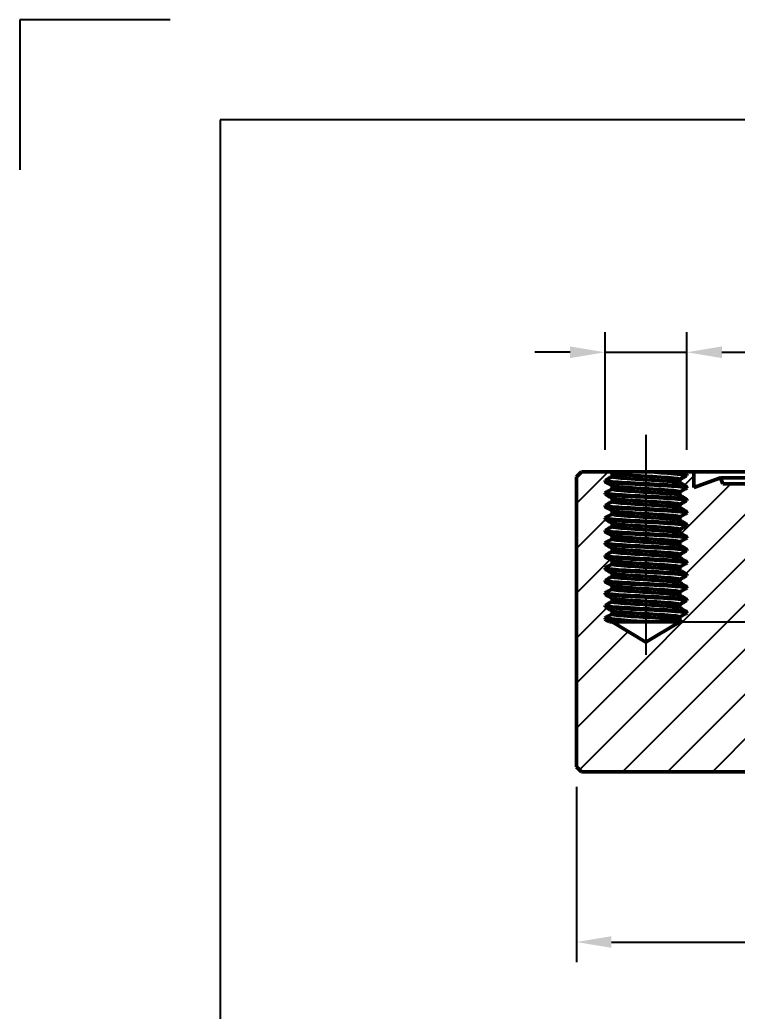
# Model space of a CAD drawing. Header units: millimetres. Extents: x 0 to 210, y 0 to 297.
# Drawn here: x 0 to 71.6, y 197.9 to 297 of the extents above; entities that cross this region are included whole.
import ezdxf

# ---------------------------------------------------------------- set-up
doc = ezdxf.new("R2010")
doc.units = ezdxf.units.MM
doc.header["$LTSCALE"] = 0.75
doc.linetypes.add('CENTER2', pattern=[28.575, 19.05, -3.175, 3.175, -3.175])
for name, color, linetype, lineweight in [('Border', 7, 'Continuous', 25), ('FD_Dimensions', 7, 'Continuous', 25), ('Hatching', 7, 'Continuous', 25), ('Smart Centers', 7, 'CENTER2', 25), ('Visible', 7, 'Continuous', 50)]:
    doc.layers.add(name, color=color, linetype=linetype, lineweight=lineweight)
doc.styles.get("Standard").update_dxf_attribs({"font": 'arial.ttf'})
doc.dimstyles.new('Dim-ISO-25', dxfattribs={"dimtxt": 3.5, "dimasz": 3.5, "dimexe": 2, "dimexo": 2, "dimgap": 1.5, "dimtad": 1, "dimzin": 12, "dimdsep": 46, "dimtxsty": 'Standard', "dimcen": 0, "dimazin": 3, "dimtp": 0.1, "dimtm": 0.1, "dimtfac": 0.714, "dimtmove": 0, "dimatfit": 3, "dimfxl": 1, "dimtzin": 12, "dimarcsym": 0})

# ---------------------------------------------------------------- blocks, each defined once
blk = doc.blocks.new('ISO_A4(P)_SHEET')
at = {"layer": 'Border'}
for p, q in [((15, 297), (0, 297)), ((0, 297), (0, 282)), ((200, 287), (20, 287)), ((20, 287), (20, 10))]:
    blk.add_line(p, q, dxfattribs=at)
blk = doc.blocks.new('*U15')
at = {"layer": 'Smart Centers', "color": 0, "ltscale": 0.75, "transparency": 16777216}
blk.add_line((0, 11), (0, -11), dxfattribs=at)
blk = doc.blocks.new('*D25')
at = {"layer": 'Defpoints', "color": 0, "transparency": 16777216}
for p in [(143.949333, 251.826834), (149.857486, 251.826834), (59.142736, 236.826834)]:
    blk.add_point(p, dxfattribs=at)
at = {"layer": 'FD_Dimensions', "lineweight": -2, "transparency": 16777216}
for p, q in [((147.857486, 251.826834), (141.949333, 251.826834)), ((143.949333, 240.326834), (143.949333, 248.326834)), ((61.142736, 236.826834), (145.949333, 236.826834))]:
    blk.add_line(p, q, dxfattribs=at)
at = {"layer": 'FD_Dimensions', "transparency": 16777216}
for points in [[(143.366, 248.326834), (144.532667, 248.326834), (143.949333, 251.826834)], [(143.366, 240.326834), (144.532667, 240.326834), (143.949333, 236.826834)]]:
    blk.add_solid(points, dxfattribs=at)
at = {"layer": 'FD_Dimensions', "color": 0, "transparency": 16777216, "insert": (140.662328, 244.326834), "char_height": 3.5, "attachment_point": 5, "rotation": 90}
blk.add_mtext('15', dxfattribs=at)
blk = doc.blocks.new('*D26')
at = {"layer": 'Defpoints', "color": 0, "transparency": 16777216}
for p in [(66.617486, 263.768075), (58.447486, 252.027535), (66.617486, 252.027535)]:
    blk.add_point(p, dxfattribs=at)
at = {"layer": 'FD_Dimensions', "lineweight": -2, "transparency": 16777216}
for p, q in [((58.447486, 254.027535), (58.447486, 265.768075)), ((66.617486, 254.027535), (66.617486, 265.768075)), ((54.947486, 263.768075), (51.447486, 263.768075)), ((58.447486, 263.768075), (66.617486, 263.768075)), ((70.117486, 263.768075), (82.832015, 263.768075))]:
    blk.add_line(p, q, dxfattribs=at)
at = {"layer": 'FD_Dimensions', "transparency": 16777216}
for points in [[(54.947486, 264.351408), (54.947486, 263.184741), (58.447486, 263.768075)], [(70.117486, 264.351408), (70.117486, 263.184741), (66.617486, 263.768075)]]:
    blk.add_solid(points, dxfattribs=at)
at = {"layer": 'FD_Dimensions', "color": 0, "transparency": 16777216, "insert": (78.22475, 267.05508), "char_height": 3.5, "attachment_point": 5}
blk.add_mtext('M8', dxfattribs=at)
blk = doc.blocks.new('*D30')
at = {"layer": 'Defpoints', "color": 0, "transparency": 16777216}
for p in [(55.582486, 222.326834), (161.582486, 222.326834), (161.582486, 204.813252)]:
    blk.add_point(p, dxfattribs=at)
at = {"layer": 'FD_Dimensions', "lineweight": -2, "transparency": 16777216}
for p, q in [((55.582486, 220.326834), (55.582486, 202.813252)), ((161.582486, 220.326834), (161.582486, 202.813252)), ((59.082486, 204.813252), (158.082486, 204.813252))]:
    blk.add_line(p, q, dxfattribs=at)
at = {"layer": 'FD_Dimensions', "transparency": 16777216}
for points in [[(59.082486, 205.396585), (59.082486, 204.229918), (55.582486, 204.813252)], [(158.082486, 205.396585), (158.082486, 204.229918), (161.582486, 204.813252)]]:
    blk.add_solid(points, dxfattribs=at)
at = {"layer": 'FD_Dimensions', "color": 0, "transparency": 16777216, "insert": (108.582486, 208.100257), "char_height": 3.5, "attachment_point": 5}
blk.add_mtext('106', dxfattribs=at)

msp = doc.modelspace()

# ---------------------------------------------------------------- hatches: boundary and pattern name
at = {"layer": 'Hatching'}
h = msp.add_hatch(dxfattribs=at)
h.set_pattern_fill('ANSI31', color=256, style=0)
h.paths.add_polyline_path([(55.582, 222.327), (56.082, 221.827), (73.082, 221.827), (73.582, 222.327), (73.582, 250.127), (73.082, 250.627), (70.201, 250.627), (69.982, 251.227), (67.307, 250.253), (67.307, 251.827), (66.166, 251.827), (66.617, 251.566), (66.617, 251.462), (65.922, 251.061), (65.922, 250.718), (66.617, 250.316), (66.617, 250.212), (65.922, 249.811), (65.922, 249.468), (66.617, 249.066), (66.617, 248.962), (65.922, 248.561), (65.922, 248.218), (66.617, 247.816), (66.617, 247.712), (65.922, 247.311), (65.922, 246.968), (66.617, 246.566), (66.617, 246.462), (65.922, 246.061), (65.922, 245.718), (66.617, 245.316), (66.617, 245.212), (65.922, 244.811), (65.922, 244.468), (66.617, 244.066), (66.617, 243.962), (65.922, 243.561), (65.922, 243.218), (66.617, 242.816), (66.617, 242.712), (65.922, 242.311), (65.922, 241.968), (66.617, 241.566), (66.617, 241.462), (65.922, 241.061), (65.922, 240.718), (66.617, 240.316), (66.617, 240.212), (65.922, 239.811), (65.922, 239.468), (66.617, 239.066), (66.617, 238.962), (65.922, 238.561), (65.922, 238.218), (66.617, 237.816), (66.617, 237.712), (65.922, 237.311), (65.922, 236.968), (66.166, 236.827), (65.922, 236.827), (62.532, 234.79), (59.143, 236.827), (58.898, 236.827), (58.447, 237.087), (58.447, 237.191), (59.143, 237.593), (59.143, 237.936), (58.447, 238.337), (58.447, 238.441), (59.143, 238.843), (59.143, 239.186), (58.447, 239.587), (58.447, 239.691), (59.143, 240.093), (59.143, 240.436), (58.447, 240.837), (58.447, 240.941), (59.143, 241.343), (59.143, 241.686), (58.447, 242.087), (58.447, 242.191), (59.143, 242.593), (59.143, 242.936), (58.447, 243.337), (58.447, 243.441), (59.143, 243.843), (59.143, 244.186), (58.447, 244.587), (58.447, 244.691), (59.143, 245.093), (59.143, 245.436), (58.447, 245.837), (58.447, 245.941), (59.143, 246.343), (59.143, 246.686), (58.447, 247.087), (58.447, 247.191), (59.143, 247.593), (59.143, 247.936), (58.447, 248.337), (58.447, 248.441), (59.143, 248.843), (59.143, 249.186), (58.447, 249.587), (58.447, 249.691), (59.143, 250.093), (59.143, 250.436), (58.447, 250.837), (58.447, 250.941), (59.143, 251.343), (59.143, 251.686), (58.898, 251.827), (56.082, 251.827), (55.582, 251.327)], flags=0)
h.paths.add_polyline_path([(161.082, 221.827), (161.582, 222.327), (161.582, 251.327), (161.082, 251.827), (158.266, 251.827), (158.022, 251.686), (158.022, 251.343), (158.717, 250.941), (158.717, 250.837), (158.022, 250.436), (158.022, 250.093), (158.717, 249.691), (158.717, 249.587), (158.022, 249.186), (158.022, 248.843), (158.717, 248.441), (158.717, 248.337), (158.022, 247.936), (158.022, 247.593), (158.717, 247.191), (158.717, 247.087), (158.022, 246.686), (158.022, 246.343), (158.717, 245.941), (158.717, 245.837), (158.022, 245.436), (158.022, 245.093), (158.717, 244.691), (158.717, 244.587), (158.022, 244.186), (158.022, 243.843), (158.717, 243.441), (158.717, 243.337), (158.022, 242.936), (158.022, 242.593), (158.717, 242.191), (158.717, 242.087), (158.022, 241.686), (158.022, 241.343), (158.717, 240.941), (158.717, 240.837), (158.022, 240.436), (158.022, 240.093), (158.717, 239.691), (158.717, 239.587), (158.022, 239.186), (158.022, 238.843), (158.717, 238.441), (158.717, 238.337), (158.022, 237.936), (158.022, 237.593), (158.717, 237.191), (158.717, 237.087), (158.266, 236.827), (158.022, 236.827), (154.632, 234.79), (151.243, 236.827), (150.998, 236.827), (151.243, 236.968), (151.243, 237.311), (150.547, 237.712), (150.547, 237.816), (151.243, 238.218), (151.243, 238.561), (150.547, 238.962), (150.547, 239.066), (151.243, 239.468), (151.243, 239.811), (150.547, 240.212), (150.547, 240.316), (151.243, 240.718), (151.243, 241.061), (150.547, 241.462), (150.547, 241.566), (151.243, 241.968), (151.243, 242.311), (150.547, 242.712), (150.547, 242.816), (151.243, 243.218), (151.243, 243.561), (150.547, 243.962), (150.547, 244.066), (151.243, 244.468), (151.243, 244.811), (150.547, 245.212), (150.547, 245.316), (151.243, 245.718), (151.243, 246.061), (150.547, 246.462), (150.547, 246.566), (151.243, 246.968), (151.243, 247.311), (150.547, 247.712), (150.547, 247.816), (151.243, 248.218), (151.243, 248.561), (150.547, 248.962), (150.547, 249.066), (151.243, 249.468), (151.243, 249.811), (150.547, 250.212), (150.547, 250.316), (151.243, 250.718), (151.243, 251.061), (150.547, 251.462), (150.547, 251.566), (150.998, 251.827), (149.857, 251.827), (149.857, 250.253), (147.182, 251.227), (146.964, 250.627), (144.082, 250.627), (143.582, 250.127), (143.582, 222.327), (144.082, 221.827)], flags=0)

# ---------------------------------------------------------------- linework, layer by layer
at = {"layer": 'Visible'}
for p, q in [((56.082, 251.827), (55.582, 251.327)), ((58.898, 251.827), (56.082, 251.827)), ((58.898, 251.827), (61.475, 251.827)), ((61.475, 251.827), (63.59, 251.827)), ((63.59, 251.827), (66.166, 251.827)), ((67.307, 251.827), (66.166, 251.827)), ((67.307, 250.253), (67.307, 251.827)), ((149.857, 251.827), (67.307, 251.827)), ((55.582, 251.327), (55.582, 222.327)), ((58.447, 250.837), (58.447, 250.941)), ((59.143, 251.343), (59.143, 251.686)), ((65.922, 251.061), (65.922, 250.718)), ((66.617, 251.566), (66.617, 251.462)), ((69.982, 251.227), (67.307, 250.253)), ((70.201, 250.627), (69.982, 251.227)), ((147.182, 251.227), (69.982, 251.227)), ((59.143, 250.093), (59.143, 250.436)), ((65.922, 249.811), (65.922, 249.468)), ((66.617, 250.316), (66.617, 250.212)), ((73.082, 250.627), (70.201, 250.627)), ((58.447, 249.587), (58.447, 249.691)), ((59.143, 248.843), (59.143, 249.186)), ((66.617, 249.066), (66.617, 248.962)), ((58.447, 248.337), (58.447, 248.441)), ((59.143, 247.593), (59.143, 247.936)), ((65.922, 248.561), (65.922, 248.218)), ((66.617, 247.816), (66.617, 247.712)), ((58.447, 247.087), (58.447, 247.191)), ((65.922, 247.311), (65.922, 246.968)), ((58.447, 245.837), (58.447, 245.941)), ((59.143, 246.343), (59.143, 246.686)), ((65.922, 246.061), (65.922, 245.718)), ((66.617, 246.566), (66.617, 246.462)), ((59.143, 245.093), (59.143, 245.436)), ((65.922, 244.811), (65.922, 244.468)), ((66.617, 245.316), (66.617, 245.212)), ((58.447, 244.587), (58.447, 244.691)), ((59.143, 243.843), (59.143, 244.186)), ((66.617, 244.066), (66.617, 243.962)), ((58.447, 243.337), (58.447, 243.441)), ((59.143, 242.593), (59.143, 242.936)), ((65.922, 243.561), (65.922, 243.218)), ((66.617, 242.816), (66.617, 242.712)), ((58.447, 242.087), (58.447, 242.191)), ((65.922, 242.311), (65.922, 241.968)), ((58.447, 240.837), (58.447, 240.941)), ((59.143, 241.343), (59.143, 241.686)), ((65.922, 241.061), (65.922, 240.718)), ((66.617, 241.566), (66.617, 241.462)), ((59.143, 240.093), (59.143, 240.436)), ((66.617, 240.316), (66.617, 240.212)), ((58.447, 239.587), (58.447, 239.691)), ((59.143, 238.843), (59.143, 239.186)), ((65.922, 239.811), (65.922, 239.468)), ((66.617, 239.066), (66.617, 238.962)), ((58.447, 238.337), (58.447, 238.441)), ((59.143, 237.593), (59.143, 237.936)), ((65.922, 238.561), (65.922, 238.218)), ((58.447, 237.087), (58.447, 237.191)), ((65.922, 237.311), (65.922, 236.968)), ((66.617, 237.816), (66.617, 237.712)), ((59.143, 236.827), (58.898, 236.827)), ((62.532, 234.79), (59.143, 236.827)), ((59.143, 236.827), (65.922, 236.827)), ((65.922, 236.827), (62.532, 234.79)), ((66.166, 236.827), (65.922, 236.827)), ((55.582, 222.327), (56.082, 221.827)), ((56.082, 221.827), (73.082, 221.827))]:
    msp.add_line(p, q, dxfattribs=at)
for centre, radius, start, end in [((61.293, 212.815), 39.013, 82.15592, 89.73349), ((64.128, 280.863), 44.04, 262.58893, 269.30048), ((62.815, 273.87), 37.067, 263.32893, 267.92841)]:
    msp.add_arc(centre, radius, start, end, dxfattribs=at)
for points in [[(59.143, 251.686), (59.061, 251.733), (58.98, 251.78), (58.898, 251.827)], [(65.922, 236.968), (66.004, 236.921), (66.085, 236.874), (66.166, 236.827)]]:
    msp.add_open_spline(points, degree=3, dxfattribs=at)
for points, knots in [([(63.59, 251.827), (64.834, 251.764), (65.893, 251.701), (66.351, 251.639), (66.445, 251.626), (66.515, 251.613), (66.559, 251.6)], [14.399126, 14.399126, 14.399126, 14.399126, 15.344681, 15.344681, 15.344681, 15.538855, 15.538855, 15.538855, 15.538855]), ([(66.166, 251.827), (66.192, 251.812), (66.217, 251.798), (66.358, 251.717), (66.473, 251.65), (66.599, 251.577), (66.608, 251.572), (66.617, 251.566)], [-0.05207699, -0.05207699, -0.05207699, -0.05207699, -0.04339812, -0.04339812, -0.00325784, -0.00325784, 0, 0, 0, 0]), ([(58.447, 250.941), (58.563, 251.008), (58.679, 251.075), (58.911, 251.209), (59.027, 251.276), (59.143, 251.343)], [-0.08028055, -0.08028055, -0.08028055, -0.08028055, -0.04014028, -0.04014028, 0, 0, 0, 0]), ([(58.447, 250.941), (58.447, 250.878), (59.104, 250.815), (60.157, 250.752), (61.201, 250.69), (62.607, 250.627), (63.824, 250.565), (65.045, 250.502), (66.044, 250.44), (66.43, 250.377), (66.485, 250.368), (66.528, 250.359), (66.559, 250.35)], [18.849556, 18.849556, 18.849556, 18.849556, 19.799648, 19.799648, 19.799648, 20.742149, 20.742149, 20.742149, 21.686789, 21.686789, 21.686789, 21.822041, 21.822041, 21.822041, 21.822041]), ([(59.143, 250.436), (59.027, 250.503), (58.911, 250.57), (58.679, 250.703), (58.563, 250.77), (58.447, 250.837)], [-0.08028055, -0.08028055, -0.08028055, -0.08028055, -0.04014028, -0.04014028, 0, 0, 0, 0]), ([(58.508, 250.804), (58.694, 250.752), (59.292, 250.7), (60.157, 250.648), (61.201, 250.586), (62.607, 250.523), (63.824, 250.461), (65.045, 250.398), (66.044, 250.335), (66.43, 250.273), (66.554, 250.253), (66.617, 250.232), (66.617, 250.212)], [19.018664, 19.018664, 19.018664, 19.018664, 19.799648, 19.799648, 19.799648, 20.742149, 20.742149, 20.742149, 21.686789, 21.686789, 21.686789, 21.991149, 21.991149, 21.991149, 21.991149]), ([(65.922, 251.061), (65.922, 251.127), (65.321, 251.193), (64.377, 251.259), (63.441, 251.324), (62.198, 251.39), (61.176, 251.455), (60.152, 251.521), (59.381, 251.586), (59.192, 251.652), (59.159, 251.663), (59.143, 251.675), (59.143, 251.686)], [-3.850425, -3.850425, -3.850425, -3.850425, -2.85497, -2.85497, -2.85497, -1.867775, -1.867775, -1.867775, -0.879386, -0.879386, -0.879386, -0.708833, -0.708833, -0.708833, -0.708833]), ([(59.143, 251.343), (59.143, 251.277), (59.744, 251.211), (60.688, 251.145), (61.624, 251.079), (62.867, 251.014), (63.889, 250.948), (64.913, 250.883), (65.684, 250.817), (65.873, 250.752), (65.906, 250.74), (65.922, 250.729), (65.922, 250.718)], [4.45043, 4.45043, 4.45043, 4.45043, 5.445886, 5.445886, 5.445886, 6.433081, 6.433081, 6.433081, 7.42147, 7.42147, 7.42147, 7.592023, 7.592023, 7.592023, 7.592023]), ([(66.617, 251.462), (66.511, 251.401), (66.405, 251.339), (66.182, 251.211), (66.066, 251.144), (65.941, 251.072), (65.932, 251.066), (65.922, 251.061)], [-0.08028055, -0.08028055, -0.08028055, -0.08028055, -0.04339812, -0.04339812, -0.00325784, -0.00325784, 0, 0, 0, 0]), ([(58.447, 249.691), (58.563, 249.758), (58.679, 249.825), (58.911, 249.959), (59.027, 250.026), (59.143, 250.093)], [-0.08028055, -0.08028055, -0.08028055, -0.08028055, -0.04014028, -0.04014028, 0, 0, 0, 0]), ([(65.922, 249.811), (65.922, 249.877), (65.321, 249.943), (64.377, 250.009), (63.441, 250.074), (62.198, 250.14), (61.176, 250.205), (60.152, 250.271), (59.381, 250.336), (59.192, 250.402), (59.159, 250.413), (59.143, 250.425), (59.143, 250.436)], [-10.133611, -10.133611, -10.133611, -10.133611, -9.138155, -9.138155, -9.138155, -8.15096, -8.15096, -8.15096, -7.162571, -7.162571, -7.162571, -6.992018, -6.992018, -6.992018, -6.992018]), ([(59.143, 250.093), (59.143, 250.027), (59.744, 249.961), (60.688, 249.895), (61.624, 249.829), (62.867, 249.764), (63.889, 249.698), (64.913, 249.633), (65.684, 249.567), (65.873, 249.502), (65.906, 249.49), (65.922, 249.479), (65.922, 249.468)], [10.733616, 10.733616, 10.733616, 10.733616, 11.729071, 11.729071, 11.729071, 12.716266, 12.716266, 12.716266, 13.704655, 13.704655, 13.704655, 13.875208, 13.875208, 13.875208, 13.875208]), ([(65.922, 250.718), (66.029, 250.656), (66.135, 250.595), (66.358, 250.467), (66.473, 250.4), (66.599, 250.327), (66.608, 250.322), (66.617, 250.316)], [-0.08028055, -0.08028055, -0.08028055, -0.08028055, -0.04339812, -0.04339812, -0.00325784, -0.00325784, 0, 0, 0, 0]), ([(66.617, 250.212), (66.511, 250.151), (66.405, 250.089), (66.182, 249.961), (66.066, 249.894), (65.941, 249.822), (65.932, 249.816), (65.922, 249.811)], [-0.08028055, -0.08028055, -0.08028055, -0.08028055, -0.04339812, -0.04339812, -0.00325784, -0.00325784, 0, 0, 0, 0]), ([(58.447, 249.691), (58.447, 249.628), (59.104, 249.565), (60.157, 249.502), (61.201, 249.44), (62.607, 249.377), (63.824, 249.315), (65.045, 249.252), (66.044, 249.19), (66.43, 249.127), (66.485, 249.118), (66.528, 249.109), (66.559, 249.1)], [25.132741, 25.132741, 25.132741, 25.132741, 26.082834, 26.082834, 26.082834, 27.025334, 27.025334, 27.025334, 27.969975, 27.969975, 27.969975, 28.105226, 28.105226, 28.105226, 28.105226]), ([(59.143, 249.186), (59.027, 249.253), (58.911, 249.32), (58.679, 249.453), (58.563, 249.52), (58.447, 249.587)], [-0.08028055, -0.08028055, -0.08028055, -0.08028055, -0.04014028, -0.04014028, 0, 0, 0, 0]), ([(58.447, 248.441), (58.563, 248.508), (58.679, 248.575), (58.911, 248.709), (59.027, 248.776), (59.143, 248.843)], [-0.08028055, -0.08028055, -0.08028055, -0.08028055, -0.04014028, -0.04014028, 0, 0, 0, 0]), ([(58.508, 249.554), (58.694, 249.502), (59.292, 249.45), (60.157, 249.398), (61.201, 249.336), (62.607, 249.273), (63.824, 249.211), (65.045, 249.148), (66.044, 249.085), (66.43, 249.023), (66.554, 249.003), (66.617, 248.982), (66.617, 248.962)], [25.301849, 25.301849, 25.301849, 25.301849, 26.082834, 26.082834, 26.082834, 27.025334, 27.025334, 27.025334, 27.969975, 27.969975, 27.969975, 28.274334, 28.274334, 28.274334, 28.274334]), ([(65.922, 248.561), (65.922, 248.627), (65.321, 248.693), (64.377, 248.759), (63.441, 248.824), (62.198, 248.89), (61.176, 248.955), (60.152, 249.021), (59.381, 249.086), (59.192, 249.152), (59.159, 249.163), (59.143, 249.175), (59.143, 249.186)], [-16.416796, -16.416796, -16.416796, -16.416796, -15.42134, -15.42134, -15.42134, -14.434145, -14.434145, -14.434145, -13.445756, -13.445756, -13.445756, -13.275203, -13.275203, -13.275203, -13.275203]), ([(59.143, 248.843), (59.143, 248.777), (59.744, 248.711), (60.688, 248.645), (61.624, 248.579), (62.867, 248.514), (63.889, 248.448), (64.913, 248.383), (65.684, 248.317), (65.873, 248.252), (65.906, 248.24), (65.922, 248.229), (65.922, 248.218)], [17.016801, 17.016801, 17.016801, 17.016801, 18.012257, 18.012257, 18.012257, 18.999452, 18.999452, 18.999452, 19.987841, 19.987841, 19.987841, 20.158394, 20.158394, 20.158394, 20.158394]), ([(65.922, 249.468), (66.029, 249.406), (66.135, 249.345), (66.358, 249.217), (66.473, 249.15), (66.599, 249.077), (66.608, 249.072), (66.617, 249.066)], [-0.08028055, -0.08028055, -0.08028055, -0.08028055, -0.04339812, -0.04339812, -0.00325784, -0.00325784, 0, 0, 0, 0]), ([(66.617, 248.962), (66.511, 248.901), (66.405, 248.839), (66.182, 248.711), (66.066, 248.644), (65.941, 248.572), (65.932, 248.566), (65.922, 248.561)], [-0.08028055, -0.08028055, -0.08028055, -0.08028055, -0.04339812, -0.04339812, -0.00325784, -0.00325784, 0, 0, 0, 0]), ([(58.447, 248.441), (58.447, 248.378), (59.104, 248.315), (60.157, 248.252), (61.201, 248.19), (62.607, 248.127), (63.824, 248.065), (65.045, 248.002), (66.044, 247.94), (66.43, 247.877), (66.485, 247.868), (66.528, 247.859), (66.559, 247.85)], [31.415927, 31.415927, 31.415927, 31.415927, 32.366019, 32.366019, 32.366019, 33.308519, 33.308519, 33.308519, 34.25316, 34.25316, 34.25316, 34.388411, 34.388411, 34.388411, 34.388411]), ([(59.143, 247.936), (59.027, 248.003), (58.911, 248.07), (58.679, 248.203), (58.563, 248.27), (58.447, 248.337)], [-0.08028055, -0.08028055, -0.08028055, -0.08028055, -0.04014028, -0.04014028, 0, 0, 0, 0]), ([(58.508, 248.304), (58.694, 248.252), (59.292, 248.2), (60.157, 248.148), (61.201, 248.086), (62.607, 248.023), (63.824, 247.961), (65.045, 247.898), (66.044, 247.835), (66.43, 247.773), (66.554, 247.753), (66.617, 247.732), (66.617, 247.712)], [31.585034, 31.585034, 31.585034, 31.585034, 32.366019, 32.366019, 32.366019, 33.308519, 33.308519, 33.308519, 34.25316, 34.25316, 34.25316, 34.557519, 34.557519, 34.557519, 34.557519]), ([(65.922, 247.311), (65.922, 247.377), (65.321, 247.443), (64.377, 247.509), (63.441, 247.574), (62.198, 247.64), (61.176, 247.705), (60.152, 247.771), (59.381, 247.836), (59.192, 247.902), (59.159, 247.913), (59.143, 247.925), (59.143, 247.936)], [-22.699981, -22.699981, -22.699981, -22.699981, -21.704526, -21.704526, -21.704526, -20.717331, -20.717331, -20.717331, -19.728942, -19.728942, -19.728942, -19.558389, -19.558389, -19.558389, -19.558389]), ([(65.922, 248.218), (66.029, 248.156), (66.135, 248.095), (66.358, 247.967), (66.473, 247.9), (66.599, 247.827), (66.608, 247.822), (66.617, 247.816)], [-0.08028055, -0.08028055, -0.08028055, -0.08028055, -0.04339812, -0.04339812, -0.00325784, -0.00325784, 0, 0, 0, 0]), ([(58.447, 247.191), (58.563, 247.258), (58.679, 247.325), (58.911, 247.459), (59.027, 247.526), (59.143, 247.593)], [-0.08028055, -0.08028055, -0.08028055, -0.08028055, -0.04014028, -0.04014028, 0, 0, 0, 0]), ([(58.447, 247.191), (58.447, 247.128), (59.104, 247.065), (60.157, 247.002), (61.201, 246.94), (62.607, 246.877), (63.824, 246.815), (65.045, 246.752), (66.044, 246.69), (66.43, 246.627), (66.485, 246.618), (66.528, 246.609), (66.559, 246.6)], [37.699112, 37.699112, 37.699112, 37.699112, 38.649204, 38.649204, 38.649204, 39.591705, 39.591705, 39.591705, 40.536345, 40.536345, 40.536345, 40.671597, 40.671597, 40.671597, 40.671597]), ([(59.143, 246.686), (59.027, 246.753), (58.911, 246.82), (58.679, 246.953), (58.563, 247.02), (58.447, 247.087)], [-0.08028055, -0.08028055, -0.08028055, -0.08028055, -0.04014028, -0.04014028, 0, 0, 0, 0]), ([(58.508, 247.054), (58.694, 247.002), (59.292, 246.95), (60.157, 246.898), (61.201, 246.836), (62.607, 246.773), (63.824, 246.711), (65.045, 246.648), (66.044, 246.585), (66.43, 246.523), (66.554, 246.503), (66.617, 246.482), (66.617, 246.462)], [37.86822, 37.86822, 37.86822, 37.86822, 38.649204, 38.649204, 38.649204, 39.591705, 39.591705, 39.591705, 40.536345, 40.536345, 40.536345, 40.840704, 40.840704, 40.840704, 40.840704]), ([(59.143, 247.593), (59.143, 247.527), (59.744, 247.461), (60.688, 247.395), (61.624, 247.329), (62.867, 247.264), (63.889, 247.198), (64.913, 247.133), (65.684, 247.067), (65.873, 247.002), (65.906, 246.99), (65.922, 246.979), (65.922, 246.968)], [23.299986, 23.299986, 23.299986, 23.299986, 24.295442, 24.295442, 24.295442, 25.282637, 25.282637, 25.282637, 26.271026, 26.271026, 26.271026, 26.441579, 26.441579, 26.441579, 26.441579]), ([(66.617, 247.712), (66.511, 247.651), (66.405, 247.589), (66.182, 247.461), (66.066, 247.394), (65.941, 247.322), (65.932, 247.316), (65.922, 247.311)], [-0.08028055, -0.08028055, -0.08028055, -0.08028055, -0.04339812, -0.04339812, -0.00325784, -0.00325784, 0, 0, 0, 0]), ([(65.922, 246.968), (66.029, 246.906), (66.135, 246.845), (66.358, 246.717), (66.473, 246.65), (66.599, 246.577), (66.608, 246.572), (66.617, 246.566)], [-0.08028055, -0.08028055, -0.08028055, -0.08028055, -0.04339812, -0.04339812, -0.00325784, -0.00325784, 0, 0, 0, 0]), ([(58.447, 245.941), (58.563, 246.008), (58.679, 246.075), (58.911, 246.209), (59.027, 246.276), (59.143, 246.343)], [-0.08028055, -0.08028055, -0.08028055, -0.08028055, -0.04014028, -0.04014028, 0, 0, 0, 0]), ([(58.447, 245.941), (58.447, 245.878), (59.104, 245.815), (60.157, 245.752), (61.201, 245.69), (62.607, 245.627), (63.824, 245.565), (65.045, 245.502), (66.044, 245.44), (66.43, 245.377), (66.485, 245.368), (66.528, 245.359), (66.559, 245.35)], [43.982297, 43.982297, 43.982297, 43.982297, 44.93239, 44.93239, 44.93239, 45.87489, 45.87489, 45.87489, 46.819531, 46.819531, 46.819531, 46.954782, 46.954782, 46.954782, 46.954782]), ([(59.143, 245.436), (59.027, 245.503), (58.911, 245.57), (58.679, 245.703), (58.563, 245.77), (58.447, 245.837)], [-0.08028055, -0.08028055, -0.08028055, -0.08028055, -0.04014028, -0.04014028, 0, 0, 0, 0]), ([(58.508, 245.804), (58.694, 245.752), (59.292, 245.7), (60.157, 245.648), (61.201, 245.586), (62.607, 245.523), (63.824, 245.461), (65.045, 245.398), (66.044, 245.335), (66.43, 245.273), (66.554, 245.253), (66.617, 245.232), (66.617, 245.212)], [44.151405, 44.151405, 44.151405, 44.151405, 44.93239, 44.93239, 44.93239, 45.87489, 45.87489, 45.87489, 46.819531, 46.819531, 46.819531, 47.12389, 47.12389, 47.12389, 47.12389]), ([(65.922, 246.061), (65.922, 246.127), (65.321, 246.193), (64.377, 246.259), (63.441, 246.324), (62.198, 246.39), (61.176, 246.455), (60.152, 246.521), (59.381, 246.586), (59.192, 246.652), (59.159, 246.663), (59.143, 246.675), (59.143, 246.686)], [-28.983167, -28.983167, -28.983167, -28.983167, -27.987711, -27.987711, -27.987711, -27.000516, -27.000516, -27.000516, -26.012127, -26.012127, -26.012127, -25.841574, -25.841574, -25.841574, -25.841574]), ([(59.143, 246.343), (59.143, 246.277), (59.744, 246.211), (60.688, 246.145), (61.624, 246.079), (62.867, 246.014), (63.889, 245.948), (64.913, 245.883), (65.684, 245.817), (65.873, 245.752), (65.906, 245.74), (65.922, 245.729), (65.922, 245.718)], [29.583172, 29.583172, 29.583172, 29.583172, 30.578627, 30.578627, 30.578627, 31.565822, 31.565822, 31.565822, 32.554211, 32.554211, 32.554211, 32.724764, 32.724764, 32.724764, 32.724764]), ([(66.617, 246.462), (66.511, 246.401), (66.405, 246.339), (66.182, 246.211), (66.066, 246.144), (65.941, 246.072), (65.932, 246.066), (65.922, 246.061)], [-0.08028055, -0.08028055, -0.08028055, -0.08028055, -0.04339812, -0.04339812, -0.00325784, -0.00325784, 0, 0, 0, 0]), ([(58.447, 244.691), (58.563, 244.758), (58.679, 244.825), (58.911, 244.959), (59.027, 245.026), (59.143, 245.093)], [-0.08028055, -0.08028055, -0.08028055, -0.08028055, -0.04014028, -0.04014028, 0, 0, 0, 0]), ([(65.922, 244.811), (65.922, 244.877), (65.321, 244.943), (64.377, 245.009), (63.441, 245.074), (62.198, 245.14), (61.176, 245.205), (60.152, 245.271), (59.381, 245.336), (59.192, 245.402), (59.159, 245.413), (59.143, 245.425), (59.143, 245.436)], [-35.266352, -35.266352, -35.266352, -35.266352, -34.270896, -34.270896, -34.270896, -33.283701, -33.283701, -33.283701, -32.295312, -32.295312, -32.295312, -32.124759, -32.124759, -32.124759, -32.124759]), ([(59.143, 245.093), (59.143, 245.027), (59.744, 244.961), (60.688, 244.895), (61.624, 244.829), (62.867, 244.764), (63.889, 244.698), (64.913, 244.633), (65.684, 244.567), (65.873, 244.502), (65.906, 244.49), (65.922, 244.479), (65.922, 244.468)], [35.866357, 35.866357, 35.866357, 35.866357, 36.861813, 36.861813, 36.861813, 37.849008, 37.849008, 37.849008, 38.837397, 38.837397, 38.837397, 39.007949, 39.007949, 39.007949, 39.007949]), ([(65.922, 245.718), (66.029, 245.656), (66.135, 245.595), (66.358, 245.467), (66.473, 245.4), (66.599, 245.327), (66.608, 245.322), (66.617, 245.316)], [-0.08028055, -0.08028055, -0.08028055, -0.08028055, -0.04339812, -0.04339812, -0.00325784, -0.00325784, 0, 0, 0, 0]), ([(66.617, 245.212), (66.511, 245.151), (66.405, 245.089), (66.182, 244.961), (66.066, 244.894), (65.941, 244.822), (65.932, 244.816), (65.922, 244.811)], [-0.08028055, -0.08028055, -0.08028055, -0.08028055, -0.04339812, -0.04339812, -0.00325784, -0.00325784, 0, 0, 0, 0]), ([(58.447, 244.691), (58.447, 244.628), (59.104, 244.565), (60.157, 244.502), (61.201, 244.44), (62.607, 244.377), (63.824, 244.315), (65.045, 244.252), (66.044, 244.19), (66.43, 244.127), (66.485, 244.118), (66.528, 244.109), (66.559, 244.1)], [50.265482, 50.265482, 50.265482, 50.265482, 51.215575, 51.215575, 51.215575, 52.158075, 52.158075, 52.158075, 53.102716, 53.102716, 53.102716, 53.237967, 53.237967, 53.237967, 53.237967]), ([(59.143, 244.186), (59.027, 244.253), (58.911, 244.32), (58.679, 244.453), (58.563, 244.52), (58.447, 244.587)], [-0.08028055, -0.08028055, -0.08028055, -0.08028055, -0.04014028, -0.04014028, 0, 0, 0, 0]), ([(58.447, 243.441), (58.563, 243.508), (58.679, 243.575), (58.911, 243.709), (59.027, 243.776), (59.143, 243.843)], [-0.08028055, -0.08028055, -0.08028055, -0.08028055, -0.04014028, -0.04014028, 0, 0, 0, 0]), ([(58.508, 244.554), (58.694, 244.502), (59.292, 244.45), (60.157, 244.398), (61.201, 244.336), (62.607, 244.273), (63.824, 244.211), (65.045, 244.148), (66.044, 244.085), (66.43, 244.023), (66.554, 244.003), (66.617, 243.982), (66.617, 243.962)], [50.43459, 50.43459, 50.43459, 50.43459, 51.215575, 51.215575, 51.215575, 52.158075, 52.158075, 52.158075, 53.102716, 53.102716, 53.102716, 53.407075, 53.407075, 53.407075, 53.407075]), ([(65.922, 243.561), (65.922, 243.627), (65.321, 243.693), (64.377, 243.759), (63.441, 243.824), (62.198, 243.89), (61.176, 243.955), (60.152, 244.021), (59.381, 244.086), (59.192, 244.152), (59.159, 244.163), (59.143, 244.175), (59.143, 244.186)], [-41.549537, -41.549537, -41.549537, -41.549537, -40.554081, -40.554081, -40.554081, -39.566886, -39.566886, -39.566886, -38.578497, -38.578497, -38.578497, -38.407945, -38.407945, -38.407945, -38.407945]), ([(59.143, 243.843), (59.143, 243.777), (59.744, 243.711), (60.688, 243.645), (61.624, 243.579), (62.867, 243.514), (63.889, 243.448), (64.913, 243.383), (65.684, 243.317), (65.873, 243.252), (65.906, 243.24), (65.922, 243.229), (65.922, 243.218)], [42.149542, 42.149542, 42.149542, 42.149542, 43.144998, 43.144998, 43.144998, 44.132193, 44.132193, 44.132193, 45.120582, 45.120582, 45.120582, 45.291135, 45.291135, 45.291135, 45.291135]), ([(65.922, 244.468), (66.029, 244.406), (66.135, 244.345), (66.358, 244.217), (66.473, 244.15), (66.599, 244.077), (66.608, 244.072), (66.617, 244.066)], [-0.08028055, -0.08028055, -0.08028055, -0.08028055, -0.04339812, -0.04339812, -0.00325784, -0.00325784, 0, 0, 0, 0]), ([(66.617, 243.962), (66.511, 243.901), (66.405, 243.839), (66.182, 243.711), (66.066, 243.644), (65.941, 243.572), (65.932, 243.566), (65.922, 243.561)], [-0.08028055, -0.08028055, -0.08028055, -0.08028055, -0.04339812, -0.04339812, -0.00325784, -0.00325784, 0, 0, 0, 0]), ([(58.447, 243.441), (58.447, 243.378), (59.104, 243.315), (60.157, 243.252), (61.201, 243.19), (62.607, 243.127), (63.824, 243.065), (65.045, 243.002), (66.044, 242.94), (66.43, 242.877), (66.485, 242.868), (66.528, 242.859), (66.559, 242.85)], [56.548668, 56.548668, 56.548668, 56.548668, 57.49876, 57.49876, 57.49876, 58.441261, 58.441261, 58.441261, 59.385901, 59.385901, 59.385901, 59.521153, 59.521153, 59.521153, 59.521153]), ([(59.143, 242.936), (59.027, 243.003), (58.911, 243.07), (58.679, 243.203), (58.563, 243.27), (58.447, 243.337)], [-0.08028055, -0.08028055, -0.08028055, -0.08028055, -0.04014028, -0.04014028, 0, 0, 0, 0]), ([(58.508, 243.304), (58.694, 243.252), (59.292, 243.2), (60.157, 243.148), (61.201, 243.086), (62.607, 243.023), (63.824, 242.961), (65.045, 242.898), (66.044, 242.835), (66.43, 242.773), (66.554, 242.753), (66.617, 242.732), (66.617, 242.712)], [56.717776, 56.717776, 56.717776, 56.717776, 57.49876, 57.49876, 57.49876, 58.441261, 58.441261, 58.441261, 59.385901, 59.385901, 59.385901, 59.69026, 59.69026, 59.69026, 59.69026]), ([(65.922, 242.311), (65.922, 242.377), (65.321, 242.443), (64.377, 242.509), (63.441, 242.574), (62.198, 242.64), (61.176, 242.705), (60.152, 242.771), (59.381, 242.836), (59.192, 242.902), (59.159, 242.913), (59.143, 242.925), (59.143, 242.936)], [-47.832723, -47.832723, -47.832723, -47.832723, -46.837267, -46.837267, -46.837267, -45.850072, -45.850072, -45.850072, -44.861683, -44.861683, -44.861683, -44.69113, -44.69113, -44.69113, -44.69113]), ([(65.922, 243.218), (66.029, 243.156), (66.135, 243.095), (66.358, 242.967), (66.473, 242.9), (66.599, 242.827), (66.608, 242.822), (66.617, 242.816)], [-0.08028055, -0.08028055, -0.08028055, -0.08028055, -0.04339812, -0.04339812, -0.00325784, -0.00325784, 0, 0, 0, 0]), ([(58.447, 242.191), (58.563, 242.258), (58.679, 242.325), (58.911, 242.459), (59.027, 242.526), (59.143, 242.593)], [-0.08028055, -0.08028055, -0.08028055, -0.08028055, -0.04014028, -0.04014028, 0, 0, 0, 0]), ([(58.447, 242.191), (58.447, 242.128), (59.104, 242.065), (60.157, 242.002), (61.201, 241.94), (62.607, 241.877), (63.824, 241.815), (65.045, 241.752), (66.044, 241.69), (66.43, 241.627), (66.485, 241.618), (66.528, 241.609), (66.559, 241.6)], [62.831853, 62.831853, 62.831853, 62.831853, 63.781946, 63.781946, 63.781946, 64.724446, 64.724446, 64.724446, 65.669087, 65.669087, 65.669087, 65.804338, 65.804338, 65.804338, 65.804338]), ([(59.143, 241.686), (59.027, 241.753), (58.911, 241.82), (58.679, 241.953), (58.563, 242.02), (58.447, 242.087)], [-0.08028055, -0.08028055, -0.08028055, -0.08028055, -0.04014028, -0.04014028, 0, 0, 0, 0]), ([(58.508, 242.054), (58.694, 242.002), (59.292, 241.95), (60.157, 241.898), (61.201, 241.836), (62.607, 241.773), (63.824, 241.711), (65.045, 241.648), (66.044, 241.585), (66.43, 241.523), (66.554, 241.503), (66.617, 241.482), (66.617, 241.462)], [63.000961, 63.000961, 63.000961, 63.000961, 63.781946, 63.781946, 63.781946, 64.724446, 64.724446, 64.724446, 65.669087, 65.669087, 65.669087, 65.973446, 65.973446, 65.973446, 65.973446]), ([(59.143, 242.593), (59.143, 242.527), (59.744, 242.461), (60.688, 242.395), (61.624, 242.329), (62.867, 242.264), (63.889, 242.198), (64.913, 242.133), (65.684, 242.067), (65.873, 242.002), (65.906, 241.99), (65.922, 241.979), (65.922, 241.968)], [48.432727, 48.432727, 48.432727, 48.432727, 49.428183, 49.428183, 49.428183, 50.415378, 50.415378, 50.415378, 51.403767, 51.403767, 51.403767, 51.57432, 51.57432, 51.57432, 51.57432]), ([(66.617, 242.712), (66.511, 242.651), (66.405, 242.589), (66.182, 242.461), (66.066, 242.394), (65.941, 242.322), (65.932, 242.316), (65.922, 242.311)], [-0.08028055, -0.08028055, -0.08028055, -0.08028055, -0.04339812, -0.04339812, -0.00325784, -0.00325784, 0, 0, 0, 0]), ([(65.922, 241.968), (66.029, 241.906), (66.135, 241.845), (66.358, 241.717), (66.473, 241.65), (66.599, 241.577), (66.608, 241.572), (66.617, 241.566)], [-0.08028055, -0.08028055, -0.08028055, -0.08028055, -0.04339812, -0.04339812, -0.00325784, -0.00325784, 0, 0, 0, 0]), ([(58.447, 240.941), (58.563, 241.008), (58.679, 241.075), (58.911, 241.209), (59.027, 241.276), (59.143, 241.343)], [-0.08028055, -0.08028055, -0.08028055, -0.08028055, -0.04014028, -0.04014028, 0, 0, 0, 0]), ([(58.447, 240.941), (58.447, 240.878), (59.104, 240.815), (60.157, 240.752), (61.201, 240.69), (62.607, 240.627), (63.824, 240.565), (65.045, 240.502), (66.044, 240.44), (66.43, 240.377), (66.485, 240.368), (66.528, 240.359), (66.559, 240.35)], [69.115038, 69.115038, 69.115038, 69.115038, 70.065131, 70.065131, 70.065131, 71.007631, 71.007631, 71.007631, 71.952272, 71.952272, 71.952272, 72.087523, 72.087523, 72.087523, 72.087523]), ([(59.143, 240.436), (59.027, 240.503), (58.911, 240.57), (58.679, 240.703), (58.563, 240.77), (58.447, 240.837)], [-0.08028055, -0.08028055, -0.08028055, -0.08028055, -0.04014028, -0.04014028, 0, 0, 0, 0]), ([(65.922, 241.061), (65.922, 241.127), (65.321, 241.193), (64.377, 241.259), (63.441, 241.324), (62.198, 241.39), (61.176, 241.455), (60.152, 241.521), (59.381, 241.586), (59.192, 241.652), (59.159, 241.663), (59.143, 241.675), (59.143, 241.686)], [-54.115908, -54.115908, -54.115908, -54.115908, -53.120452, -53.120452, -53.120452, -52.133257, -52.133257, -52.133257, -51.144868, -51.144868, -51.144868, -50.974315, -50.974315, -50.974315, -50.974315]), ([(59.143, 241.343), (59.143, 241.277), (59.744, 241.211), (60.688, 241.145), (61.624, 241.079), (62.867, 241.014), (63.889, 240.948), (64.913, 240.883), (65.684, 240.817), (65.873, 240.752), (65.906, 240.74), (65.922, 240.729), (65.922, 240.718)], [54.715913, 54.715913, 54.715913, 54.715913, 55.711369, 55.711369, 55.711369, 56.698564, 56.698564, 56.698564, 57.686953, 57.686953, 57.686953, 57.857505, 57.857505, 57.857505, 57.857505]), ([(66.617, 241.462), (66.511, 241.401), (66.405, 241.339), (66.182, 241.211), (66.066, 241.144), (65.941, 241.072), (65.932, 241.066), (65.922, 241.061)], [-0.08028055, -0.08028055, -0.08028055, -0.08028055, -0.04339812, -0.04339812, -0.00325784, -0.00325784, 0, 0, 0, 0]), ([(58.447, 239.691), (58.563, 239.758), (58.679, 239.825), (58.911, 239.959), (59.027, 240.026), (59.143, 240.093)], [-0.08028055, -0.08028055, -0.08028055, -0.08028055, -0.04014028, -0.04014028, 0, 0, 0, 0]), ([(58.508, 240.804), (58.694, 240.752), (59.292, 240.7), (60.157, 240.648), (61.201, 240.586), (62.607, 240.523), (63.824, 240.461), (65.045, 240.398), (66.044, 240.335), (66.43, 240.273), (66.554, 240.253), (66.617, 240.232), (66.617, 240.212)], [69.284146, 69.284146, 69.284146, 69.284146, 70.065131, 70.065131, 70.065131, 71.007631, 71.007631, 71.007631, 71.952272, 71.952272, 71.952272, 72.256631, 72.256631, 72.256631, 72.256631]), ([(65.922, 239.811), (65.922, 239.877), (65.321, 239.943), (64.377, 240.009), (63.441, 240.074), (62.198, 240.14), (61.176, 240.205), (60.152, 240.271), (59.381, 240.336), (59.192, 240.402), (59.159, 240.413), (59.143, 240.425), (59.143, 240.436)], [-60.399093, -60.399093, -60.399093, -60.399093, -59.403637, -59.403637, -59.403637, -58.416442, -58.416442, -58.416442, -57.428053, -57.428053, -57.428053, -57.257501, -57.257501, -57.257501, -57.257501]), ([(59.143, 240.093), (59.143, 240.027), (59.744, 239.961), (60.688, 239.895), (61.624, 239.829), (62.867, 239.764), (63.889, 239.698), (64.913, 239.633), (65.684, 239.567), (65.873, 239.502), (65.906, 239.49), (65.922, 239.479), (65.922, 239.468)], [60.999098, 60.999098, 60.999098, 60.999098, 61.994554, 61.994554, 61.994554, 62.981749, 62.981749, 62.981749, 63.970138, 63.970138, 63.970138, 64.140691, 64.140691, 64.140691, 64.140691]), ([(65.922, 240.718), (66.029, 240.656), (66.135, 240.595), (66.358, 240.467), (66.473, 240.4), (66.599, 240.327), (66.608, 240.322), (66.617, 240.316)], [-0.08028055, -0.08028055, -0.08028055, -0.08028055, -0.04339812, -0.04339812, -0.00325784, -0.00325784, 0, 0, 0, 0]), ([(66.617, 240.212), (66.511, 240.151), (66.405, 240.089), (66.182, 239.961), (66.066, 239.894), (65.941, 239.822), (65.932, 239.816), (65.922, 239.811)], [-0.08028055, -0.08028055, -0.08028055, -0.08028055, -0.04339812, -0.04339812, -0.00325784, -0.00325784, 0, 0, 0, 0]), ([(58.447, 239.691), (58.447, 239.628), (59.104, 239.565), (60.157, 239.502), (61.201, 239.44), (62.607, 239.377), (63.824, 239.315), (65.045, 239.252), (66.044, 239.19), (66.43, 239.127), (66.485, 239.118), (66.528, 239.109), (66.559, 239.1)], [75.398224, 75.398224, 75.398224, 75.398224, 76.348316, 76.348316, 76.348316, 77.290817, 77.290817, 77.290817, 78.235457, 78.235457, 78.235457, 78.370708, 78.370708, 78.370708, 78.370708]), ([(59.143, 239.186), (59.027, 239.253), (58.911, 239.32), (58.679, 239.453), (58.563, 239.52), (58.447, 239.587)], [-0.08028055, -0.08028055, -0.08028055, -0.08028055, -0.04014028, -0.04014028, 0, 0, 0, 0]), ([(58.447, 238.441), (58.563, 238.508), (58.679, 238.575), (58.911, 238.709), (59.027, 238.776), (59.143, 238.843)], [-0.08028055, -0.08028055, -0.08028055, -0.08028055, -0.04014028, -0.04014028, 0, 0, 0, 0]), ([(58.508, 239.554), (58.694, 239.502), (59.292, 239.45), (60.157, 239.398), (61.201, 239.336), (62.607, 239.273), (63.824, 239.211), (65.045, 239.148), (66.044, 239.085), (66.43, 239.023), (66.554, 239.003), (66.617, 238.982), (66.617, 238.962)], [75.567332, 75.567332, 75.567332, 75.567332, 76.348316, 76.348316, 76.348316, 77.290817, 77.290817, 77.290817, 78.235457, 78.235457, 78.235457, 78.539816, 78.539816, 78.539816, 78.539816]), ([(65.922, 238.561), (65.922, 238.627), (65.321, 238.693), (64.377, 238.759), (63.441, 238.824), (62.198, 238.89), (61.176, 238.955), (60.152, 239.021), (59.381, 239.086), (59.192, 239.152), (59.159, 239.163), (59.143, 239.175), (59.143, 239.186)], [-66.682279, -66.682279, -66.682279, -66.682279, -65.686823, -65.686823, -65.686823, -64.699628, -64.699628, -64.699628, -63.711239, -63.711239, -63.711239, -63.540686, -63.540686, -63.540686, -63.540686]), ([(59.143, 238.843), (59.143, 238.777), (59.744, 238.711), (60.688, 238.645), (61.624, 238.579), (62.867, 238.514), (63.889, 238.448), (64.913, 238.383), (65.684, 238.317), (65.873, 238.252), (65.906, 238.24), (65.922, 238.229), (65.922, 238.218)], [67.282283, 67.282283, 67.282283, 67.282283, 68.277739, 68.277739, 68.277739, 69.264934, 69.264934, 69.264934, 70.253323, 70.253323, 70.253323, 70.423876, 70.423876, 70.423876, 70.423876]), ([(65.922, 239.468), (66.029, 239.406), (66.135, 239.345), (66.358, 239.217), (66.473, 239.15), (66.599, 239.077), (66.608, 239.072), (66.617, 239.066)], [-0.08028055, -0.08028055, -0.08028055, -0.08028055, -0.04339812, -0.04339812, -0.00325784, -0.00325784, 0, 0, 0, 0]), ([(66.617, 238.962), (66.511, 238.901), (66.405, 238.839), (66.182, 238.711), (66.066, 238.644), (65.941, 238.572), (65.932, 238.566), (65.922, 238.561)], [-0.08028055, -0.08028055, -0.08028055, -0.08028055, -0.04339812, -0.04339812, -0.00325784, -0.00325784, 0, 0, 0, 0]), ([(58.447, 238.441), (58.447, 238.378), (59.104, 238.315), (60.157, 238.252), (61.201, 238.19), (62.607, 238.127), (63.824, 238.065), (65.045, 238.002), (66.044, 237.94), (66.43, 237.877), (66.485, 237.868), (66.528, 237.859), (66.559, 237.85)], [81.681409, 81.681409, 81.681409, 81.681409, 82.631501, 82.631501, 82.631501, 83.574002, 83.574002, 83.574002, 84.518642, 84.518642, 84.518642, 84.653894, 84.653894, 84.653894, 84.653894]), ([(59.143, 237.936), (59.027, 238.003), (58.911, 238.07), (58.679, 238.203), (58.563, 238.27), (58.447, 238.337)], [-0.08028055, -0.08028055, -0.08028055, -0.08028055, -0.04014028, -0.04014028, 0, 0, 0, 0]), ([(58.508, 238.304), (58.694, 238.252), (59.292, 238.2), (60.157, 238.148), (61.201, 238.086), (62.607, 238.023), (63.824, 237.961), (65.045, 237.898), (66.044, 237.835), (66.43, 237.773), (66.554, 237.753), (66.617, 237.732), (66.617, 237.712)], [81.850517, 81.850517, 81.850517, 81.850517, 82.631501, 82.631501, 82.631501, 83.574002, 83.574002, 83.574002, 84.518642, 84.518642, 84.518642, 84.823002, 84.823002, 84.823002, 84.823002]), ([(65.922, 237.311), (65.922, 237.377), (65.321, 237.443), (64.377, 237.509), (63.441, 237.574), (62.198, 237.64), (61.176, 237.705), (60.152, 237.771), (59.381, 237.836), (59.192, 237.902), (59.159, 237.913), (59.143, 237.925), (59.143, 237.936)], [-72.965464, -72.965464, -72.965464, -72.965464, -71.970008, -71.970008, -71.970008, -70.982813, -70.982813, -70.982813, -69.994424, -69.994424, -69.994424, -69.823871, -69.823871, -69.823871, -69.823871]), ([(65.922, 238.218), (66.029, 238.156), (66.135, 238.095), (66.358, 237.967), (66.473, 237.9), (66.599, 237.827), (66.608, 237.822), (66.617, 237.816)], [-0.08028055, -0.08028055, -0.08028055, -0.08028055, -0.04339812, -0.04339812, -0.00325784, -0.00325784, 0, 0, 0, 0]), ([(58.447, 237.191), (58.563, 237.258), (58.679, 237.325), (58.911, 237.459), (59.027, 237.526), (59.143, 237.593)], [-0.08028055, -0.08028055, -0.08028055, -0.08028055, -0.04014028, -0.04014028, 0, 0, 0, 0]), ([(58.898, 236.827), (58.864, 236.847), (58.83, 236.867), (58.679, 236.953), (58.563, 237.02), (58.447, 237.087)], [-0.05207699, -0.05207699, -0.05207699, -0.05207699, -0.04014028, -0.04014028, 0, 0, 0, 0]), ([(59.143, 237.593), (59.143, 237.527), (59.744, 237.461), (60.688, 237.395), (61.624, 237.329), (62.867, 237.264), (63.889, 237.198), (64.913, 237.133), (65.684, 237.067), (65.873, 237.002), (65.906, 236.99), (65.922, 236.979), (65.922, 236.968)], [73.565469, 73.565469, 73.565469, 73.565469, 74.560924, 74.560924, 74.560924, 75.548119, 75.548119, 75.548119, 76.536509, 76.536509, 76.536509, 76.707061, 76.707061, 76.707061, 76.707061]), ([(66.617, 237.712), (66.511, 237.651), (66.405, 237.589), (66.182, 237.461), (66.066, 237.394), (65.941, 237.322), (65.932, 237.316), (65.922, 237.311)], [-0.08028055, -0.08028055, -0.08028055, -0.08028055, -0.04339812, -0.04339812, -0.00325784, -0.00325784, 0, 0, 0, 0])]:
    msp.add_open_spline(points, degree=3, knots=knots, dxfattribs=at)

# ---------------------------------------------------------------- block references
at = {"layer": 'Border'}
msp.add_blockref('ISO_A4(P)_SHEET', (0, 0), dxfattribs=at)
at = {"layer": 'Smart Centers', "ltscale": 0.75}
msp.add_blockref('*U15', (62.532, 244.528), dxfattribs=at)

# ---------------------------------------------------------------- dimensions: what is measured, and where the dimension line sits
at = {"layer": 'FD_Dimensions'}
dim = msp.add_linear_dim(base=(66.617, 263.768), p1=(58.447, 252.028), p2=(66.617, 252.028), text='M8', dimstyle='Dim-ISO-25', override={"dimlfac": 1, "dimclrd": 256, "dimclre": 256}, dxfattribs=at)
dim.commit()
dim.dimension.update_dxf_attribs({"geometry": '*D26', "text_midpoint": (78.225, 267.055)})
dim = msp.add_linear_dim(base=(143.949, 251.827), p1=(59.143, 236.827), p2=(149.857, 251.827), angle=270, dimstyle='Dim-ISO-25', override={"dimlfac": 1, "dimclrd": 256, "dimclre": 256}, dxfattribs=at)
dim.commit()
dim.dimension.update_dxf_attribs({"geometry": '*D25', "text_midpoint": (140.662, 244.327)})
dim = msp.add_linear_dim(base=(161.582, 204.813), p1=(55.582, 222.327), p2=(161.582, 222.327), dimstyle='Dim-ISO-25', override={"dimlfac": 1, "dimclrd": 256, "dimclre": 256}, dxfattribs=at)
dim.commit()
dim.dimension.update_dxf_attribs({"geometry": '*D30', "text_midpoint": (108.582, 208.1)})

doc.saveas('drawing.dxf')
